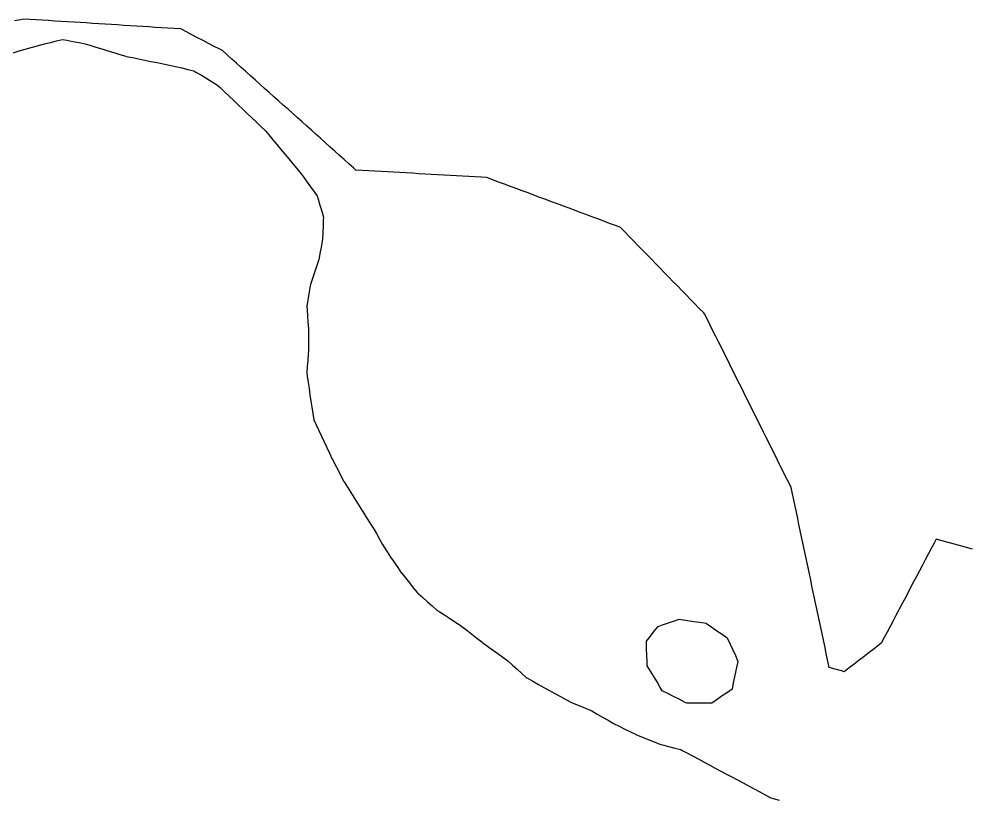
# Model space of a CAD drawing. Header units: millimetres. Extents: x 0 to 2762, y 6 to 2482.
# Drawn here: x 1724.7 to 1876, y 1826.9 to 1950.9 of the extents above; entities that cross this region are included whole.
import ezdxf

# ---------------------------------------------------------------- set-up
doc = ezdxf.new("R2010")
doc.units = ezdxf.units.MM
for name, color, linetype in [('ALL_HOLES', 1, 'Continuous'), ('ALL_ISLANDS', 7, 'Continuous'), ('OUTLINE_ISLAND_01', 7, 'Continuous'), ('OUTLINE_ISLAND_01_HOLE_137', 1, 'Continuous'), ('OUTLINE_ISLAND_01_HOLE_138', 1, 'Continuous')]:
    doc.layers.add(name, color=color, linetype=linetype)

msp = doc.modelspace()

# ---------------------------------------------------------------- linework, layer by layer
at = {"layer": 'ALL_HOLES'}
msp.add_lwpolyline([(1723.7352, 1945.5582), (1724.6949, 1945.8391), (1725.6547, 1946.12), (1726.6144, 1946.4009), (1727.5742, 1946.6817), (1727.7145, 1946.7166), (1728.6851, 1946.9577), (1729.6556, 1947.1988), (1730.6261, 1947.4398), (1731.5966, 1947.6809), (1732.2483, 1947.5525), (1733.2294, 1947.3593), (1734.2106, 1947.166), (1735.1917, 1946.9728), (1735.8967, 1946.7574), (1736.853, 1946.4652), (1737.8094, 1946.173), (1738.7657, 1945.8808), (1739.7221, 1945.5886), (1740.6784, 1945.2964), (1741.6348, 1945.0042), (1741.7236, 1944.9861), (1742.7036, 1944.7871), (1743.6836, 1944.588), (1744.6636, 1944.389), (1745.6436, 1944.1899), (1746.6236, 1943.9909), (1747.6036, 1943.7918), (1748.5836, 1943.5928), (1748.5881, 1943.5917), (1749.5625, 1943.3671), (1750.537, 1943.1425), (1751.5114, 1942.9178), (1752.4859, 1942.6932), (1752.8144, 1942.495), (1753.6707, 1941.9785), (1754.527, 1941.462), (1755.3833, 1940.9455), (1756.2395, 1940.429), (1756.6458, 1940.0393), (1757.3675, 1939.347), (1758.0891, 1938.6548), (1758.8108, 1937.9625), (1759.5325, 1937.2703), (1760.2541, 1936.578), (1760.9758, 1935.8858), (1761.6974, 1935.1936), (1762.4191, 1934.5013), (1763.1408, 1933.8091), (1763.8624, 1933.1168), (1764.3781, 1932.5009), (1765.0201, 1931.7342), (1765.6621, 1930.9674), (1766.304, 1930.2007), (1766.946, 1929.434), (1767.588, 1928.6673), (1768.2299, 1927.9005), (1768.8719, 1927.1338), (1769.5139, 1926.3671), (1769.7638, 1926.0238), (1770.3523, 1925.2153), (1770.9409, 1924.4068), (1771.5294, 1923.5984), (1772.1179, 1922.7899), (1772.2603, 1922.294), (1772.5361, 1921.3328), (1772.812, 1920.3716), (1773.0879, 1919.4104), (1773.0684, 1918.9717), (1773.0238, 1917.9727), (1772.9793, 1916.9737), (1772.9348, 1915.9747), (1772.8736, 1915.6111), (1772.7076, 1914.625), (1772.5416, 1913.6389), (1772.3756, 1912.6527), (1772.3266, 1912.5088), (1772.0045, 1911.5621), (1771.6825, 1910.6153), (1771.3604, 1909.6686), (1771.0383, 1908.7219), (1770.9502, 1908.1862), (1770.788, 1907.1994), (1770.6257, 1906.2127), (1770.4634, 1905.2259), (1770.4978, 1904.6973), (1770.5627, 1903.6994), (1770.6277, 1902.7015), (1770.6926, 1901.7036), (1770.6966, 1901.1736), (1770.7043, 1900.1737), (1770.7119, 1899.1737), (1770.7196, 1898.1737), (1770.6753, 1897.6421), (1770.5924, 1896.6456), (1770.5094, 1895.649), (1770.4265, 1894.6524), (1770.5049, 1894.1326), (1770.6542, 1893.1438), (1770.8035, 1892.155), (1770.9528, 1891.1662), (1771.1021, 1890.1774), (1771.2514, 1889.1886), (1771.4007, 1888.1998), (1771.55, 1887.211), (1771.94, 1886.3852), (1772.3671, 1885.481), (1772.7941, 1884.5768), (1773.2212, 1883.6726), (1773.6482, 1882.7683), (1774.0752, 1881.8641), (1774.5023, 1880.9599), (1774.5098, 1880.9453), (1774.9666, 1880.0557), (1775.4233, 1879.1661), (1775.8801, 1878.2765), (1776.3369, 1877.3869), (1776.3644, 1877.3432), (1776.8968, 1876.4967), (1777.4292, 1875.6502), (1777.9617, 1874.8038), (1778.4941, 1873.9573), (1779.0266, 1873.1109), (1779.559, 1872.2644), (1780.0915, 1871.4179), (1780.6239, 1870.5715), (1781.1563, 1869.725), (1781.5156, 1869.1003), (1782.0141, 1868.2334), (1782.5126, 1867.3665), (1783.0111, 1866.4996), (1783.2243, 1866.1865), (1783.7872, 1865.3599), (1784.35, 1864.5333), (1784.9128, 1863.7067), (1785.4757, 1862.8802), (1785.5092, 1862.8383), (1786.1349, 1862.0582), (1786.7605, 1861.2781), (1787.3862, 1860.498), (1788.0118, 1859.7179), (1788.1425, 1859.6011), (1788.8882, 1858.9348), (1789.6338, 1858.2685), (1790.3795, 1857.6021), (1791.1251, 1856.9358), (1791.4866, 1856.7055), (1792.33, 1856.1683), (1793.1734, 1855.631), (1794.0168, 1855.0937), (1794.8602, 1854.5564), (1795.1297, 1854.3445), (1795.9159, 1853.7265), (1796.7021, 1853.1085), (1797.4883, 1852.4905), (1798.2745, 1851.8725), (1798.3968, 1851.7838), (1799.2061, 1851.1964), (1800.0155, 1850.6091), (1800.8248, 1850.0218), (1801.6341, 1849.4344), (1802.4435, 1848.8471), (1803.1619, 1848.198), (1803.9039, 1847.5276), (1804.6459, 1846.8572), (1805.3879, 1846.1868), (1805.5454, 1846.0996), (1806.4201, 1845.615), (1807.2949, 1845.1304), (1808.1696, 1844.6458), (1809.0444, 1844.1613), (1809.9191, 1843.6767), (1810.7939, 1843.1921), (1811.6686, 1842.7075), (1812.5434, 1842.223), (1812.9326, 1842.0662), (1813.8602, 1841.6927), (1814.7878, 1841.3191), (1815.7154, 1840.9456), (1815.7756, 1840.9109), (1816.6419, 1840.4114), (1817.5083, 1839.9119), (1818.3746, 1839.4125), (1819.2409, 1838.913), (1819.2423, 1838.9123), (1820.1382, 1838.468), (1821.0341, 1838.0236), (1821.9299, 1837.5793), (1822.8258, 1837.135), (1822.9175, 1837.0981), (1823.8453, 1836.7248), (1824.773, 1836.3516), (1825.7007, 1835.9783), (1826.6284, 1835.605), (1827.0412, 1835.4978), (1828.0091, 1835.2466), (1828.977, 1834.9953), (1829.9449, 1834.744), (1830.1501, 1834.6346), (1831.0325, 1834.1641), (1831.9148, 1833.6936), (1832.7972, 1833.2231), (1833.6796, 1832.7526), (1834.562, 1832.2821), (1835.4444, 1831.8115), (1836.3268, 1831.341), (1837.2092, 1830.8705), (1838.0916, 1830.4), (1838.974, 1829.9295), (1839.8564, 1829.459), (1840.7388, 1828.9885), (1841.6212, 1828.518), (1842.5036, 1828.0475), (1843.386, 1827.577), (1844.2684, 1827.1065), (1844.6542, 1826.9981), (1845.6169, 1826.7278)], dxfattribs=at)
msp.add_lwpolyline([(1824.473, 1852.0198), (1825.1036, 1852.7959), (1825.7342, 1853.572), (1826.3648, 1854.3481), (1826.8729, 1854.5223), (1827.8188, 1854.8467), (1828.7648, 1855.171), (1829.7107, 1855.4953), (1830.0293, 1855.4469), (1831.0179, 1855.2964), (1832.0065, 1855.1459), (1832.9951, 1854.9954), (1833.9837, 1854.8449), (1834.0547, 1854.7959), (1834.8778, 1854.228), (1835.7009, 1853.6601), (1836.524, 1853.0923), (1837.3471, 1852.5244), (1837.3932, 1852.4229), (1837.8066, 1851.5124), (1838.2201, 1850.6018), (1838.6335, 1849.6913), (1839.047, 1848.7808), (1838.9417, 1848.2931), (1838.7308, 1847.3156), (1838.5198, 1846.3381), (1838.3088, 1845.3606), (1838.0979, 1844.3831), (1837.3568, 1843.8584), (1836.5406, 1843.2805), (1835.7245, 1842.7026), (1834.9084, 1842.1248), (1833.9345, 1842.1215), (1832.9345, 1842.1182), (1831.9345, 1842.1149), (1830.9345, 1842.1116), (1830.5627, 1842.3012), (1829.6719, 1842.7555), (1828.781, 1843.2098), (1827.8902, 1843.6641), (1826.9993, 1844.1185), (1826.6825, 1844.6459), (1826.1676, 1845.5032), (1825.6527, 1846.3604), (1825.1378, 1847.2177), (1824.6229, 1848.0749), (1824.596, 1848.7832), (1824.558, 1849.7825), (1824.52, 1850.7818), (1824.482, 1851.7811)], close=True, dxfattribs=at)
at = {"layer": 'ALL_ISLANDS'}
msp.add_lwpolyline([(1876.3722, 1866.6377), (1875.4085, 1866.9048), (1874.4448, 1867.1719), (1873.4812, 1867.4389), (1872.5175, 1867.706), (1871.5538, 1867.9731), (1870.5901, 1868.2401), (1870.2504, 1867.5959), (1869.784, 1866.7113), (1869.3175, 1865.8268), (1868.8511, 1864.9422), (1868.3847, 1864.0576), (1867.9182, 1863.1731), (1867.4518, 1862.2885), (1866.9853, 1861.404), (1866.5189, 1860.5194), (1866.0525, 1859.6349), (1865.586, 1858.7503), (1865.1196, 1857.8658), (1864.6532, 1856.9812), (1864.1867, 1856.0967), (1863.7203, 1855.2121), (1863.2538, 1854.3275), (1862.7874, 1853.443), (1862.321, 1852.5584), (1861.8545, 1851.6739), (1861.5048, 1851.4043), (1860.7127, 1850.7939), (1859.9206, 1850.1834), (1859.1286, 1849.573), (1858.3365, 1848.9625), (1857.5445, 1848.3521), (1856.7524, 1847.7416), (1855.9604, 1847.1312), (1855.4993, 1847.2587), (1854.5355, 1847.5252), (1853.5716, 1847.7917), (1853.5175, 1848.0473), (1853.3104, 1849.0257), (1853.1033, 1850.004), (1852.8962, 1850.9823), (1852.6891, 1851.9606), (1852.4819, 1852.9389), (1852.2748, 1853.9172), (1852.0677, 1854.8956), (1851.8606, 1855.8739), (1851.6535, 1856.8522), (1851.4464, 1857.8305), (1851.2392, 1858.8088), (1851.0321, 1859.7871), (1850.825, 1860.7655), (1850.6179, 1861.7438), (1850.4108, 1862.7221), (1850.2037, 1863.7004), (1849.9965, 1864.6787), (1849.7894, 1865.657), (1849.5823, 1866.6353), (1849.3752, 1867.6137), (1849.1681, 1868.592), (1848.961, 1869.5703), (1848.7538, 1870.5486), (1848.5467, 1871.5269), (1848.3396, 1872.5052), (1848.1325, 1873.4836), (1847.9254, 1874.4619), (1847.7183, 1875.4402), (1847.5112, 1876.4185), (1847.1218, 1877.1993), (1846.6755, 1878.0942), (1846.2292, 1878.989), (1845.7829, 1879.8839), (1845.3365, 1880.7788), (1844.8902, 1881.6737), (1844.4439, 1882.5686), (1843.9976, 1883.4634), (1843.5513, 1884.3583), (1843.105, 1885.2532), (1842.6587, 1886.1481), (1842.2124, 1887.043), (1841.7661, 1887.9378), (1841.3198, 1888.8327), (1840.8735, 1889.7276), (1840.4272, 1890.6225), (1839.9809, 1891.5174), (1839.5346, 1892.4122), (1839.0883, 1893.3071), (1838.642, 1894.202), (1838.1957, 1895.0969), (1837.7494, 1895.9918), (1837.3031, 1896.8867), (1836.8568, 1897.7815), (1836.4104, 1898.6764), (1835.9641, 1899.5713), (1835.5178, 1900.4662), (1835.0715, 1901.3611), (1834.6252, 1902.2559), (1834.1789, 1903.1508), (1833.7326, 1904.0457), (1833.5933, 1904.1887), (1832.8955, 1904.9049), (1832.1976, 1905.6211), (1831.4998, 1906.3374), (1830.8019, 1907.0536), (1830.1041, 1907.7699), (1829.4062, 1908.4861), (1828.7084, 1909.2023), (1828.0105, 1909.9186), (1827.3126, 1910.6348), (1826.6148, 1911.3511), (1825.9169, 1912.0673), (1825.2191, 1912.7836), (1824.5212, 1913.4998), (1823.8234, 1914.216), (1823.1255, 1914.9323), (1822.4277, 1915.6485), (1821.7298, 1916.3648), (1821.032, 1917.081), (1820.3341, 1917.7972), (1819.7034, 1918.0319), (1818.7662, 1918.3807), (1817.829, 1918.7295), (1816.8918, 1919.0782), (1815.9545, 1919.427), (1815.0173, 1919.7758), (1814.0801, 1920.1245), (1813.1429, 1920.4733), (1812.2057, 1920.822), (1811.2685, 1921.1708), (1810.3313, 1921.5196), (1809.3941, 1921.8683), (1808.4569, 1922.2171), (1807.5196, 1922.5659), (1806.5824, 1922.9146), (1805.6452, 1923.2634), (1804.708, 1923.6121), (1803.7708, 1923.9609), (1802.8336, 1924.3097), (1801.8964, 1924.6584), (1800.9592, 1925.0072), (1800.022, 1925.356), (1799.0847, 1925.7047), (1798.2387, 1925.7535), (1797.2403, 1925.8111), (1796.242, 1925.8687), (1795.2436, 1925.9263), (1794.2453, 1925.9839), (1793.247, 1926.0414), (1792.2486, 1926.099), (1791.2503, 1926.1566), (1790.2519, 1926.2142), (1789.2536, 1926.2718), (1788.2553, 1926.3294), (1787.2569, 1926.387), (1786.2586, 1926.4446), (1785.2602, 1926.5021), (1784.2619, 1926.5597), (1783.2636, 1926.6173), (1782.2652, 1926.6749), (1781.2669, 1926.7325), (1780.2685, 1926.7901), (1779.2702, 1926.8477), (1778.2719, 1926.9052), (1777.8952, 1927.2417), (1777.1494, 1927.9078), (1776.4036, 1928.574), (1775.6578, 1929.2401), (1774.9119, 1929.9063), (1774.1661, 1930.5725), (1773.4203, 1931.2386), (1772.6745, 1931.9048), (1771.9287, 1932.5709), (1771.1829, 1933.2371), (1770.4371, 1933.9032), (1769.6913, 1934.5694), (1768.9454, 1935.2356), (1768.1996, 1935.9017), (1767.4538, 1936.5679), (1766.708, 1937.234), (1765.9622, 1937.9002), (1765.2164, 1938.5663), (1764.4706, 1939.2325), (1763.7248, 1939.8986), (1762.9789, 1940.5648), (1762.2331, 1941.231), (1761.4873, 1941.8971), (1760.7415, 1942.5633), (1759.9957, 1943.2294), (1759.2499, 1943.8956), (1758.5041, 1944.5617), (1757.7583, 1945.2279), (1757.0124, 1945.8941), (1756.5997, 1946.1091), (1755.7128, 1946.5712), (1754.826, 1947.0332), (1753.9391, 1947.4953), (1753.0523, 1947.9573), (1752.1654, 1948.4194), (1751.2786, 1948.8815), (1750.3917, 1949.3435), (1750.3308, 1949.3474), (1749.3328, 1949.4103), (1748.3348, 1949.4732), (1747.3367, 1949.5362), (1746.3387, 1949.5991), (1745.3407, 1949.6621), (1744.3427, 1949.725), (1743.3447, 1949.788), (1742.3467, 1949.8509), (1741.3486, 1949.9138), (1740.3506, 1949.9768), (1739.3526, 1950.0397), (1738.3546, 1950.1027), (1737.3566, 1950.1656), (1736.3586, 1950.2285), (1735.3605, 1950.2915), (1734.3625, 1950.3544), (1733.3645, 1950.4174), (1732.3665, 1950.4803), (1731.3685, 1950.5432), (1730.3704, 1950.6062), (1729.3724, 1950.6691), (1728.3744, 1950.7321), (1727.3764, 1950.795), (1726.3784, 1950.8579), (1725.3804, 1950.9209), (1724.9048, 1950.8191), (1723.9269, 1950.61)], dxfattribs=at)
at = {"layer": 'OUTLINE_ISLAND_01'}
msp.add_lwpolyline([(1876.3722, 1866.6377), (1875.4085, 1866.9048), (1874.4448, 1867.1719), (1873.4812, 1867.4389), (1872.5175, 1867.706), (1871.5538, 1867.9731), (1870.5901, 1868.2401), (1870.2504, 1867.5959), (1869.784, 1866.7113), (1869.3175, 1865.8268), (1868.8511, 1864.9422), (1868.3847, 1864.0576), (1867.9182, 1863.1731), (1867.4518, 1862.2885), (1866.9853, 1861.404), (1866.5189, 1860.5194), (1866.0525, 1859.6349), (1865.586, 1858.7503), (1865.1196, 1857.8658), (1864.6532, 1856.9812), (1864.1867, 1856.0967), (1863.7203, 1855.2121), (1863.2538, 1854.3275), (1862.7874, 1853.443), (1862.321, 1852.5584), (1861.8545, 1851.6739), (1861.5048, 1851.4043), (1860.7127, 1850.7939), (1859.9206, 1850.1834), (1859.1286, 1849.573), (1858.3365, 1848.9625), (1857.5445, 1848.3521), (1856.7524, 1847.7416), (1855.9604, 1847.1312), (1855.4993, 1847.2587), (1854.5355, 1847.5252), (1853.5716, 1847.7917), (1853.5175, 1848.0473), (1853.3104, 1849.0257), (1853.1033, 1850.004), (1852.8962, 1850.9823), (1852.6891, 1851.9606), (1852.4819, 1852.9389), (1852.2748, 1853.9172), (1852.0677, 1854.8956), (1851.8606, 1855.8739), (1851.6535, 1856.8522), (1851.4464, 1857.8305), (1851.2392, 1858.8088), (1851.0321, 1859.7871), (1850.825, 1860.7655), (1850.6179, 1861.7438), (1850.4108, 1862.7221), (1850.2037, 1863.7004), (1849.9965, 1864.6787), (1849.7894, 1865.657), (1849.5823, 1866.6353), (1849.3752, 1867.6137), (1849.1681, 1868.592), (1848.961, 1869.5703), (1848.7538, 1870.5486), (1848.5467, 1871.5269), (1848.3396, 1872.5052), (1848.1325, 1873.4836), (1847.9254, 1874.4619), (1847.7183, 1875.4402), (1847.5112, 1876.4185), (1847.1218, 1877.1993), (1846.6755, 1878.0942), (1846.2292, 1878.989), (1845.7829, 1879.8839), (1845.3365, 1880.7788), (1844.8902, 1881.6737), (1844.4439, 1882.5686), (1843.9976, 1883.4634), (1843.5513, 1884.3583), (1843.105, 1885.2532), (1842.6587, 1886.1481), (1842.2124, 1887.043), (1841.7661, 1887.9378), (1841.3198, 1888.8327), (1840.8735, 1889.7276), (1840.4272, 1890.6225), (1839.9809, 1891.5174), (1839.5346, 1892.4122), (1839.0883, 1893.3071), (1838.642, 1894.202), (1838.1957, 1895.0969), (1837.7494, 1895.9918), (1837.3031, 1896.8867), (1836.8568, 1897.7815), (1836.4104, 1898.6764), (1835.9641, 1899.5713), (1835.5178, 1900.4662), (1835.0715, 1901.3611), (1834.6252, 1902.2559), (1834.1789, 1903.1508), (1833.7326, 1904.0457), (1833.5933, 1904.1887), (1832.8955, 1904.9049), (1832.1976, 1905.6211), (1831.4998, 1906.3374), (1830.8019, 1907.0536), (1830.1041, 1907.7699), (1829.4062, 1908.4861), (1828.7084, 1909.2023), (1828.0105, 1909.9186), (1827.3126, 1910.6348), (1826.6148, 1911.3511), (1825.9169, 1912.0673), (1825.2191, 1912.7836), (1824.5212, 1913.4998), (1823.8234, 1914.216), (1823.1255, 1914.9323), (1822.4277, 1915.6485), (1821.7298, 1916.3648), (1821.032, 1917.081), (1820.3341, 1917.7972), (1819.7034, 1918.0319), (1818.7662, 1918.3807), (1817.829, 1918.7295), (1816.8918, 1919.0782), (1815.9545, 1919.427), (1815.0173, 1919.7758), (1814.0801, 1920.1245), (1813.1429, 1920.4733), (1812.2057, 1920.822), (1811.2685, 1921.1708), (1810.3313, 1921.5196), (1809.3941, 1921.8683), (1808.4569, 1922.2171), (1807.5196, 1922.5659), (1806.5824, 1922.9146), (1805.6452, 1923.2634), (1804.708, 1923.6121), (1803.7708, 1923.9609), (1802.8336, 1924.3097), (1801.8964, 1924.6584), (1800.9592, 1925.0072), (1800.022, 1925.356), (1799.0847, 1925.7047), (1798.2387, 1925.7535), (1797.2403, 1925.8111), (1796.242, 1925.8687), (1795.2436, 1925.9263), (1794.2453, 1925.9839), (1793.247, 1926.0414), (1792.2486, 1926.099), (1791.2503, 1926.1566), (1790.2519, 1926.2142), (1789.2536, 1926.2718), (1788.2553, 1926.3294), (1787.2569, 1926.387), (1786.2586, 1926.4446), (1785.2602, 1926.5021), (1784.2619, 1926.5597), (1783.2636, 1926.6173), (1782.2652, 1926.6749), (1781.2669, 1926.7325), (1780.2685, 1926.7901), (1779.2702, 1926.8477), (1778.2719, 1926.9052), (1777.8952, 1927.2417), (1777.1494, 1927.9078), (1776.4036, 1928.574), (1775.6578, 1929.2401), (1774.9119, 1929.9063), (1774.1661, 1930.5725), (1773.4203, 1931.2386), (1772.6745, 1931.9048), (1771.9287, 1932.5709), (1771.1829, 1933.2371), (1770.4371, 1933.9032), (1769.6913, 1934.5694), (1768.9454, 1935.2356), (1768.1996, 1935.9017), (1767.4538, 1936.5679), (1766.708, 1937.234), (1765.9622, 1937.9002), (1765.2164, 1938.5663), (1764.4706, 1939.2325), (1763.7248, 1939.8986), (1762.9789, 1940.5648), (1762.2331, 1941.231), (1761.4873, 1941.8971), (1760.7415, 1942.5633), (1759.9957, 1943.2294), (1759.2499, 1943.8956), (1758.5041, 1944.5617), (1757.7583, 1945.2279), (1757.0124, 1945.8941), (1756.5997, 1946.1091), (1755.7128, 1946.5712), (1754.826, 1947.0332), (1753.9391, 1947.4953), (1753.0523, 1947.9573), (1752.1654, 1948.4194), (1751.2786, 1948.8815), (1750.3917, 1949.3435), (1750.3308, 1949.3474), (1749.3328, 1949.4103), (1748.3348, 1949.4732), (1747.3367, 1949.5362), (1746.3387, 1949.5991), (1745.3407, 1949.6621), (1744.3427, 1949.725), (1743.3447, 1949.788), (1742.3467, 1949.8509), (1741.3486, 1949.9138), (1740.3506, 1949.9768), (1739.3526, 1950.0397), (1738.3546, 1950.1027), (1737.3566, 1950.1656), (1736.3586, 1950.2285), (1735.3605, 1950.2915), (1734.3625, 1950.3544), (1733.3645, 1950.4174), (1732.3665, 1950.4803), (1731.3685, 1950.5432), (1730.3704, 1950.6062), (1729.3724, 1950.6691), (1728.3744, 1950.7321), (1727.3764, 1950.795), (1726.3784, 1950.8579), (1725.3804, 1950.9209), (1724.9048, 1950.8191), (1723.9269, 1950.61)], dxfattribs=at)
at = {"layer": 'OUTLINE_ISLAND_01_HOLE_137'}
msp.add_lwpolyline([(1824.473, 1852.0198), (1825.1036, 1852.7959), (1825.7342, 1853.572), (1826.3648, 1854.3481), (1826.8729, 1854.5223), (1827.8188, 1854.8467), (1828.7648, 1855.171), (1829.7107, 1855.4953), (1830.0293, 1855.4469), (1831.0179, 1855.2964), (1832.0065, 1855.1459), (1832.9951, 1854.9954), (1833.9837, 1854.8449), (1834.0547, 1854.7959), (1834.8778, 1854.228), (1835.7009, 1853.6601), (1836.524, 1853.0923), (1837.3471, 1852.5244), (1837.3932, 1852.4229), (1837.8066, 1851.5124), (1838.2201, 1850.6018), (1838.6335, 1849.6913), (1839.047, 1848.7808), (1838.9417, 1848.2931), (1838.7308, 1847.3156), (1838.5198, 1846.3381), (1838.3088, 1845.3606), (1838.0979, 1844.3831), (1837.3568, 1843.8584), (1836.5406, 1843.2805), (1835.7245, 1842.7026), (1834.9084, 1842.1248), (1833.9345, 1842.1215), (1832.9345, 1842.1182), (1831.9345, 1842.1149), (1830.9345, 1842.1116), (1830.5627, 1842.3012), (1829.6719, 1842.7555), (1828.781, 1843.2098), (1827.8902, 1843.6641), (1826.9993, 1844.1185), (1826.6825, 1844.6459), (1826.1676, 1845.5032), (1825.6527, 1846.3604), (1825.1378, 1847.2177), (1824.6229, 1848.0749), (1824.596, 1848.7832), (1824.558, 1849.7825), (1824.52, 1850.7818), (1824.482, 1851.7811)], close=True, dxfattribs=at)
at = {"layer": 'OUTLINE_ISLAND_01_HOLE_138'}
msp.add_lwpolyline([(1723.7352, 1945.5582), (1724.6949, 1945.8391), (1725.6547, 1946.12), (1726.6144, 1946.4009), (1727.5742, 1946.6817), (1727.7145, 1946.7166), (1728.6851, 1946.9577), (1729.6556, 1947.1988), (1730.6261, 1947.4398), (1731.5966, 1947.6809), (1732.2483, 1947.5525), (1733.2294, 1947.3593), (1734.2106, 1947.166), (1735.1917, 1946.9728), (1735.8967, 1946.7574), (1736.853, 1946.4652), (1737.8094, 1946.173), (1738.7657, 1945.8808), (1739.7221, 1945.5886), (1740.6784, 1945.2964), (1741.6348, 1945.0042), (1741.7236, 1944.9861), (1742.7036, 1944.7871), (1743.6836, 1944.588), (1744.6636, 1944.389), (1745.6436, 1944.1899), (1746.6236, 1943.9909), (1747.6036, 1943.7918), (1748.5836, 1943.5928), (1748.5881, 1943.5917), (1749.5625, 1943.3671), (1750.537, 1943.1425), (1751.5114, 1942.9178), (1752.4859, 1942.6932), (1752.8144, 1942.495), (1753.6707, 1941.9785), (1754.527, 1941.462), (1755.3833, 1940.9455), (1756.2395, 1940.429), (1756.6458, 1940.0393), (1757.3675, 1939.347), (1758.0891, 1938.6548), (1758.8108, 1937.9625), (1759.5325, 1937.2703), (1760.2541, 1936.578), (1760.9758, 1935.8858), (1761.6974, 1935.1936), (1762.4191, 1934.5013), (1763.1408, 1933.8091), (1763.8624, 1933.1168), (1764.3781, 1932.5009), (1765.0201, 1931.7342), (1765.6621, 1930.9674), (1766.304, 1930.2007), (1766.946, 1929.434), (1767.588, 1928.6673), (1768.2299, 1927.9005), (1768.8719, 1927.1338), (1769.5139, 1926.3671), (1769.7638, 1926.0238), (1770.3523, 1925.2153), (1770.9409, 1924.4068), (1771.5294, 1923.5984), (1772.1179, 1922.7899), (1772.2603, 1922.294), (1772.5361, 1921.3328), (1772.812, 1920.3716), (1773.0879, 1919.4104), (1773.0684, 1918.9717), (1773.0238, 1917.9727), (1772.9793, 1916.9737), (1772.9348, 1915.9747), (1772.8736, 1915.6111), (1772.7076, 1914.625), (1772.5416, 1913.6389), (1772.3756, 1912.6527), (1772.3266, 1912.5088), (1772.0045, 1911.5621), (1771.6825, 1910.6153), (1771.3604, 1909.6686), (1771.0383, 1908.7219), (1770.9502, 1908.1862), (1770.788, 1907.1994), (1770.6257, 1906.2127), (1770.4634, 1905.2259), (1770.4978, 1904.6973), (1770.5627, 1903.6994), (1770.6277, 1902.7015), (1770.6926, 1901.7036), (1770.6966, 1901.1736), (1770.7043, 1900.1737), (1770.7119, 1899.1737), (1770.7196, 1898.1737), (1770.6753, 1897.6421), (1770.5924, 1896.6456), (1770.5094, 1895.649), (1770.4265, 1894.6524), (1770.5049, 1894.1326), (1770.6542, 1893.1438), (1770.8035, 1892.155), (1770.9528, 1891.1662), (1771.1021, 1890.1774), (1771.2514, 1889.1886), (1771.4007, 1888.1998), (1771.55, 1887.211), (1771.94, 1886.3852), (1772.3671, 1885.481), (1772.7941, 1884.5768), (1773.2212, 1883.6726), (1773.6482, 1882.7683), (1774.0752, 1881.8641), (1774.5023, 1880.9599), (1774.5098, 1880.9453), (1774.9666, 1880.0557), (1775.4233, 1879.1661), (1775.8801, 1878.2765), (1776.3369, 1877.3869), (1776.3644, 1877.3432), (1776.8968, 1876.4967), (1777.4292, 1875.6502), (1777.9617, 1874.8038), (1778.4941, 1873.9573), (1779.0266, 1873.1109), (1779.559, 1872.2644), (1780.0915, 1871.4179), (1780.6239, 1870.5715), (1781.1563, 1869.725), (1781.5156, 1869.1003), (1782.0141, 1868.2334), (1782.5126, 1867.3665), (1783.0111, 1866.4996), (1783.2243, 1866.1865), (1783.7872, 1865.3599), (1784.35, 1864.5333), (1784.9128, 1863.7067), (1785.4757, 1862.8802), (1785.5092, 1862.8383), (1786.1349, 1862.0582), (1786.7605, 1861.2781), (1787.3862, 1860.498), (1788.0118, 1859.7179), (1788.1425, 1859.6011), (1788.8882, 1858.9348), (1789.6338, 1858.2685), (1790.3795, 1857.6021), (1791.1251, 1856.9358), (1791.4866, 1856.7055), (1792.33, 1856.1683), (1793.1734, 1855.631), (1794.0168, 1855.0937), (1794.8602, 1854.5564), (1795.1297, 1854.3445), (1795.9159, 1853.7265), (1796.7021, 1853.1085), (1797.4883, 1852.4905), (1798.2745, 1851.8725), (1798.3968, 1851.7838), (1799.2061, 1851.1964), (1800.0155, 1850.6091), (1800.8248, 1850.0218), (1801.6341, 1849.4344), (1802.4435, 1848.8471), (1803.1619, 1848.198), (1803.9039, 1847.5276), (1804.6459, 1846.8572), (1805.3879, 1846.1868), (1805.5454, 1846.0996), (1806.4201, 1845.615), (1807.2949, 1845.1304), (1808.1696, 1844.6458), (1809.0444, 1844.1613), (1809.9191, 1843.6767), (1810.7939, 1843.1921), (1811.6686, 1842.7075), (1812.5434, 1842.223), (1812.9326, 1842.0662), (1813.8602, 1841.6927), (1814.7878, 1841.3191), (1815.7154, 1840.9456), (1815.7756, 1840.9109), (1816.6419, 1840.4114), (1817.5083, 1839.9119), (1818.3746, 1839.4125), (1819.2409, 1838.913), (1819.2423, 1838.9123), (1820.1382, 1838.468), (1821.0341, 1838.0236), (1821.9299, 1837.5793), (1822.8258, 1837.135), (1822.9175, 1837.0981), (1823.8453, 1836.7248), (1824.773, 1836.3516), (1825.7007, 1835.9783), (1826.6284, 1835.605), (1827.0412, 1835.4978), (1828.0091, 1835.2466), (1828.977, 1834.9953), (1829.9449, 1834.744), (1830.1501, 1834.6346), (1831.0325, 1834.1641), (1831.9148, 1833.6936), (1832.7972, 1833.2231), (1833.6796, 1832.7526), (1834.562, 1832.2821), (1835.4444, 1831.8115), (1836.3268, 1831.341), (1837.2092, 1830.8705), (1838.0916, 1830.4), (1838.974, 1829.9295), (1839.8564, 1829.459), (1840.7388, 1828.9885), (1841.6212, 1828.518), (1842.5036, 1828.0475), (1843.386, 1827.577), (1844.2684, 1827.1065), (1844.6542, 1826.9981), (1845.6169, 1826.7278)], dxfattribs=at)

doc.saveas('drawing.dxf')
